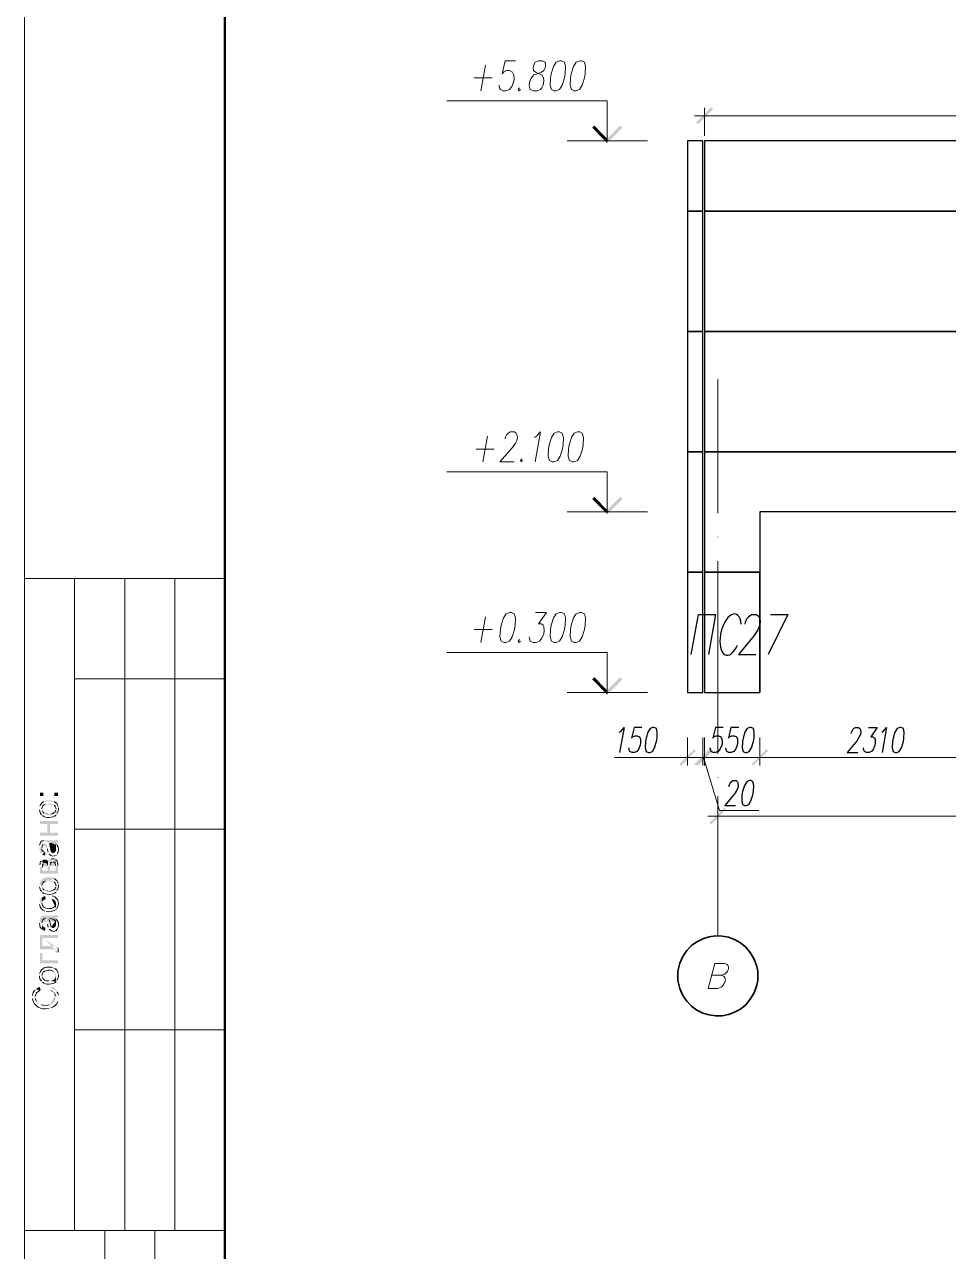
# Model space of a CAD drawing. Header units: millimetres. Extents: x 148937 to 2048786, y 870 to 351006.
# Drawn here: x 572614 to 581826, y 281248 to 293482 of the extents above; entities that cross this region are included whole.
import ezdxf

# ---------------------------------------------------------------- set-up
doc = ezdxf.new("R2010")
doc.units = ezdxf.units.MM
doc.layers.add('PDF _Геометрия', color=7, linetype='Continuous')
doc.layers.add('PDF _Сплошная заливка', color=7, linetype='Continuous', true_color=0x007eff)

msp = doc.modelspace()

# ---------------------------------------------------------------- hatches: boundary and pattern name
at = {"layer": 'PDF _Сплошная заливка', "transparency": 33554559}
h = msp.add_hatch(color=7, dxfattribs=at)
h.paths.add_polyline_path([(572762.45029, 285661.16833), (572762.45029, 285652.57394)], flags=0)
h.paths.add_polyline_path([(572783.93626, 285603.15621), (572788.23345, 285598.85902), (572788.23345, 285663.31693)], flags=0)
h.paths.add_polyline_path([(572820.46241, 285708.43746), (572826.9082, 285710.58606), (572833.35399, 285712.73466), (572848.39417, 285712.73466), (572856.98856, 285714.88326), (572859.13715, 285714.88326), (572867.73154, 285712.73466), (572874.17733, 285712.73466), (572882.77172, 285710.58606), (572889.21751, 285710.58606), (572893.51471, 285708.43746), (572899.9605, 285706.28887), (572904.25769, 285701.99167), (572910.70348, 285699.84308), (572910.70348, 285697.69448)], flags=0)
h.paths.add_polyline_path([(572927.89226, 285661.16833), (572927.89226, 285598.85902), (572932.18945, 285603.15621), (572936.48665, 285609.602), (572940.78384, 285613.8992)], flags=0)
h.paths.add_polyline_path([(572951.52682, 285671.91132), (572951.52682, 285678.35711), (572949.37823, 285684.8029)], flags=0)
h.paths.add_polyline_path([(572910.70348, 285734.22063), (572908.55488, 285736.36922), (572904.25769, 285738.51782), (572897.8119, 285740.66642), (572891.36611, 285740.66642), (572884.92032, 285742.81502), (572878.47453, 285744.96361), (572833.35399, 285744.96361), (572826.9082, 285742.81502), (572820.46241, 285740.66642), (572814.01662, 285738.51782), (572807.57083, 285736.36922)], flags=0)
h.paths.add_polyline_path([(572766.74748, 285689.10009), (572764.59889, 285682.6543), (572764.59889, 285676.20851), (572762.45029, 285667.61412)], flags=0)
h = msp.add_hatch(color=7, dxfattribs=at)
h.paths.add_polyline_path([(572788.23241, 285598.85937), (572792.5296, 285594.56217)], flags=0)
h.paths.add_polyline_path([(572927.89121, 285598.85937), (572927.89121, 285661.16868), (572927.89121, 285656.87149), (572925.74261, 285650.4257)], flags=0)
h.paths.add_polyline_path([(572874.17628, 285607.45376), (572839.79873, 285607.45376), (572826.90715, 285611.75095), (572820.46136, 285613.89955), (572816.16417, 285616.04814), (572809.71837, 285618.19674)], flags=0)
h.paths.add_polyline_path([(572792.5296, 285641.83131), (572790.381, 285646.1285), (572788.23241, 285654.72289), (572788.23241, 285661.16868)], flags=0)
for points in [[(572766.74731, 285540.84633), (572766.74731, 285510.76598), (572841.9482, 285510.76598), (572841.9482, 285424.8221), (572867.73137, 285510.76598), (572947.22946, 285510.76598), (572947.22946, 285540.84633)], [(572766.74731, 285424.82245), (572766.74731, 285394.74209), (572947.22946, 285394.74209), (572947.22946, 285424.82245), (572867.73137, 285424.82245), (572867.73137, 285510.76632), (572841.9482, 285424.82245)], [(572925.74139, 285278.71833), (572927.88998, 285272.27254), (572927.88998, 285259.38096), (572930.03858, 285313.09588), (572925.74139, 285317.39308)], [(572786.08608, 284775.94524), (572788.23468, 284720.08172), (572788.23468, 284728.67611), (572792.53187, 284741.56769), (572796.82907, 284745.86489), (572801.12626, 284748.01348), (572805.42345, 284752.31068), (572811.86924, 284756.60787), (572818.31504, 284758.75647), (572824.76083, 284760.90507), (572820.46363, 284790.98542), (572818.31504, 284790.98542), (572811.86924, 284788.83683), (572803.27486, 284786.68823), (572798.97766, 284784.53963), (572792.53187, 284780.24244)], [(572925.74139, 284531.00641), (572927.88998, 284524.56062), (572927.88998, 284509.52044), (572930.03858, 284563.23537), (572925.74139, 284569.68116)], [(572788.23241, 284460.10232), (572792.5296, 284455.80513), (572798.97539, 284453.65653), (572805.42118, 284449.35934), (572811.86697, 284447.21074), (572818.31276, 284447.21074), (572822.60996, 284477.2911), (572818.31276, 284477.2911), (572809.71837, 284479.43969), (572805.42118, 284483.73689), (572798.97539, 284488.03408), (572796.82679, 284492.33128), (572792.5296, 284494.47987), (572790.381, 284500.92566), (572790.381, 284507.37145), (572788.23241, 284515.96584), (572788.23241, 284524.56023)], [(572766.74731, 284223.75644), (572766.74731, 284120.62378), (572947.22946, 284120.62378), (572947.22946, 284150.70414), (572792.53047, 284150.70414), (572792.53047, 284223.75644)]]:
    msp.add_hatch(color=7, dxfattribs=at).paths.add_polyline_path(points)
h = msp.add_hatch(color=7, dxfattribs=at)
h.paths.add_polyline_path([(572762.45029, 285276.56982), (572762.45029, 285267.97544), (572764.59889, 285261.52964), (572764.59889, 285255.08385), (572766.74748, 285248.63806), (572766.74748, 285242.19227), (572768.89608, 285235.74648), (572771.04468, 285229.30069), (572775.34187, 285222.8549), (572779.63907, 285218.55771), (572781.78766, 285212.11191), (572788.23345, 285207.81472), (572788.23345, 285272.27263)], flags=0)
h.paths.add_polyline_path([(572798.97644, 285306.65018), (572798.97644, 285308.79878), (572803.27363, 285310.94738), (572809.71942, 285313.09597), (572816.16522, 285315.24457), (572833.35399, 285315.24457), (572835.50259, 285310.94738), (572835.50259, 285306.65018), (572839.79978, 285293.7586), (572839.79978, 285285.16421), (572841.94838, 285278.71842), (572841.94838, 285270.12403), (572844.09698, 285261.52964)], flags=0)
h.paths.add_polyline_path([(572848.39417, 285229.30069), (572852.69136, 285222.8549), (572854.83996, 285216.40911), (572856.98856, 285315.24457), (572867.73154, 285315.24457)], flags=0)
h.paths.add_polyline_path([(572923.59506, 285285.16421), (572925.74366, 285278.71842), (572925.74366, 285317.39317), (572927.89226, 285319.54176), (572936.48665, 285319.54176), (572942.93244, 285321.69036), (572947.22963, 285323.83896), (572947.22963, 285356.06791), (572945.08103, 285356.06791), (572938.63524, 285351.77072), (572932.18945, 285349.62212), (572925.74366, 285349.62212), (572923.59506, 285347.47352), (572820.46241, 285347.47352), (572814.01662, 285345.32493), (572807.57083, 285345.32493)], flags=0)
h.paths.add_polyline_path([(572764.59889, 285300.20439), (572764.59889, 285291.61), (572762.45029, 285285.16421)], flags=0)
h = msp.add_hatch(color=7, dxfattribs=at)
h.paths.add_polyline_path([(572854.83839, 285216.40828), (572859.13558, 285212.11108), (572861.28418, 285209.96249)], flags=0)
h.paths.add_polyline_path([(572932.18788, 285201.3681), (572938.63367, 285205.66529), (572942.93086, 285212.11108)], flags=0)
h.paths.add_polyline_path([(572938.63367, 285300.20356), (572934.33647, 285306.64935), (572930.03928, 285313.09514), (572927.89068, 285259.38022), (572927.89068, 285248.63723), (572925.74209, 285242.19144), (572923.59349, 285235.74565), (572919.2963, 285231.44846), (572917.1477, 285229.29986), (572912.8505, 285225.00267), (572906.40471, 285222.85407), (572891.36454, 285222.85407), (572884.91874, 285227.15126), (572882.77015, 285227.15126), (572878.47295, 285233.59705), (572874.17576, 285237.89425), (572874.17576, 285242.19144), (572872.02716, 285248.63723), (572869.87857, 285257.23162), (572869.87857, 285265.82601), (572867.72997, 285270.1232), (572867.72997, 285276.56899), (572863.43277, 285293.75777), (572863.43277, 285300.20356), (572861.28418, 285304.50075), (572859.13558, 285310.94654), (572856.98698, 285315.24374)], flags=0)
h = msp.add_hatch(color=7, dxfattribs=at)
h.paths.add_polyline_path([(572788.23241, 285207.81315), (572792.5296, 285205.66455), (572798.97539, 285201.36736), (572805.42118, 285199.21876), (572818.31276, 285194.92157), (572822.60996, 285225.00192), (572818.31276, 285227.15052)], flags=0)
h.paths.add_polyline_path([(572788.23241, 285263.67667), (572788.23241, 285272.27106)], flags=0)
h = msp.add_hatch(color=7, dxfattribs=at)
h.paths.add_polyline_path([(572766.74731, 285085.34373), (572766.74731, 285014.44003), (572947.22946, 285014.44003), (572947.22946, 285096.08672)], flags=0)
h.paths.add_polyline_path([(572930.04068, 285151.95024), (572923.59489, 285156.24743), (572923.59489, 285044.52039), (572867.73137, 285044.52039), (572867.73137, 285083.19514), (572865.58277, 285149.80164), (572859.13698, 285145.50445), (572856.98838, 285139.05866), (572854.83979, 285134.76146), (572852.69119, 285136.91006), (572848.39399, 285141.20725), (572844.0968, 285044.52039), (572792.53047, 285044.52039), (572792.53047, 285078.89794), (572788.23328, 285145.50445), (572781.78749, 285141.20725)], flags=0)
h.paths.add_polyline_path([(572766.74731, 285102.53251), (572766.74731, 285093.93812)], flags=0)
h = msp.add_hatch(color=7, dxfattribs=at)
h.paths.add_polyline_path([(572788.23241, 285145.50418), (572792.5296, 285078.89768), (572792.5296, 285081.04628)], flags=0)
h.paths.add_polyline_path([(572798.97539, 285113.27523), (572798.97539, 285117.57242), (572805.42118, 285121.86962), (572809.71837, 285124.01822), (572820.46136, 285124.01822), (572826.90715, 285121.86962), (572833.35294, 285117.57242), (572841.94733, 285104.68084), (572841.94733, 285096.08645), (572844.09593, 285087.49207), (572844.09593, 285044.52013), (572848.39312, 285141.20699), (572844.09593, 285145.50418), (572837.65014, 285149.80138), (572835.50154, 285151.94998), (572829.05575, 285154.09857), (572822.60996, 285154.09857), (572816.16417, 285156.24717), (572811.86697, 285156.24717), (572805.42118, 285154.09857), (572792.5296, 285149.80138)], flags=0)
h = msp.add_hatch(color=7, dxfattribs=at)
h.paths.add_polyline_path([(572865.58312, 285149.8012), (572867.73172, 285083.1947), (572867.73172, 285093.93768), (572869.88031, 285100.38347)], flags=0)
h.paths.add_polyline_path([(572889.21769, 285130.46383), (572895.66348, 285132.61243), (572899.96067, 285130.46383)], flags=0)
h.paths.add_polyline_path([(572923.59524, 285096.08628), (572923.59524, 285044.51995), (572923.59524, 285156.24699), (572919.29804, 285158.39559)], flags=0)
h.paths.add_polyline_path([(572876.32611, 285158.39559), (572869.88031, 285154.0984)], flags=0)
h = msp.add_hatch(color=7, dxfattribs=at)
h.paths.add_polyline_path([(572762.45029, 284894.11873), (572762.45029, 284885.52435)], flags=0)
h.paths.add_polyline_path([(572783.93626, 284836.10662), (572788.23345, 284831.80942), (572788.23345, 284896.26733)], flags=0)
h.paths.add_polyline_path([(572820.46241, 284941.38787), (572826.9082, 284943.53646), (572833.35399, 284945.68506), (572848.39417, 284945.68506), (572856.98856, 284947.83366), (572859.13715, 284947.83366), (572867.73154, 284945.68506), (572882.77172, 284945.68506), (572889.21751, 284943.53646), (572893.51471, 284941.38787), (572899.9605, 284939.23927), (572904.25769, 284934.94208), (572910.70348, 284932.79348), (572910.70348, 284930.64488)], flags=0)
h.paths.add_polyline_path([(572927.89226, 284894.11873), (572927.89226, 284831.80942), (572932.18945, 284838.25521), (572940.78384, 284846.8496)], flags=0)
h.paths.add_polyline_path([(572951.52682, 284904.86172), (572951.52682, 284911.30751), (572949.37823, 284917.7533)], flags=0)
h.paths.add_polyline_path([(572910.70348, 284967.17103), (572908.55488, 284969.31963), (572904.25769, 284971.46822), (572897.8119, 284973.61682), (572891.36611, 284973.61682), (572884.92032, 284975.76542), (572878.47453, 284977.91401), (572833.35399, 284977.91401), (572826.9082, 284975.76542), (572820.46241, 284973.61682), (572814.01662, 284971.46822), (572807.57083, 284969.31963), (572803.27363, 284967.17103), (572796.82784, 284962.87384), (572792.53065, 284958.57664), (572788.23345, 284954.27945), (572779.63907, 284945.68506), (572775.34187, 284939.23927), (572771.04468, 284934.94208), (572768.89608, 284928.49628), (572764.59889, 284915.6047), (572764.59889, 284909.15891), (572762.45029, 284900.56452)], flags=0)
h = msp.add_hatch(color=7, dxfattribs=at)
h.paths.add_polyline_path([(572788.23241, 284831.80868), (572792.5296, 284827.51148)], flags=0)
h.paths.add_polyline_path([(572927.89121, 284831.80868), (572927.89121, 284894.11799), (572927.89121, 284891.96939), (572925.74261, 284883.37501)], flags=0)
h.paths.add_polyline_path([(572874.17628, 284840.40307), (572839.79873, 284840.40307), (572826.90715, 284844.70026), (572820.46136, 284846.84886), (572816.16417, 284848.99745), (572809.71837, 284851.14605)], flags=0)
h.paths.add_polyline_path([(572792.5296, 284874.78062), (572790.381, 284879.07781), (572788.23241, 284887.6722), (572788.23241, 284894.11799)], flags=0)
h = msp.add_hatch(color=7, dxfattribs=at)
h.paths.add_polyline_path([(572762.45029, 284717.9333), (572762.45029, 284715.7847), (572764.59889, 284707.19032)], flags=0)
h.paths.add_polyline_path([(572816.16522, 284642.73241), (572822.61101, 284640.58381), (572829.0568, 284638.43521)], flags=0)
h.paths.add_polyline_path([(572923.59506, 284655.62399), (572927.89226, 284659.92118), (572927.89226, 284717.9333), (572925.74366, 284709.33891)], flags=0)
h.paths.add_polyline_path([(572788.23345, 284720.0819), (572786.08486, 284775.94542), (572781.78766, 284771.64823), (572777.49047, 284767.35103), (572775.34187, 284765.20243), (572773.19328, 284758.75664), (572768.89608, 284752.31085), (572766.74748, 284748.01366), (572764.59889, 284741.56787), (572764.59889, 284732.97348), (572762.45029, 284726.52769)], flags=0)
h = msp.add_hatch(color=7, dxfattribs=at)
h.paths.add_polyline_path([(572882.7712, 284763.05419), (572887.06839, 284763.05419), (572893.51418, 284760.90559), (572899.95997, 284758.75699), (572906.40576, 284756.6084), (572923.59454, 284739.41962), (572925.74314, 284732.97383), (572925.74314, 284726.52804), (572927.89173, 284717.93365), (572927.89173, 284659.92153), (572932.18893, 284662.07013)], flags=0)
h.paths.add_polyline_path([(572893.51418, 284793.13454), (572884.91979, 284793.13454)], flags=0)
h = msp.add_hatch(color=7, dxfattribs=at)
h.paths.add_polyline_path([(572762.45029, 284528.8579), (572762.45029, 284520.26352)], flags=0)
h.paths.add_polyline_path([(572781.78766, 284464.4), (572788.23345, 284460.1028), (572788.23345, 284524.56071)], flags=0)
h.paths.add_polyline_path([(572824.7596, 284567.53265), (572833.35399, 284567.53265), (572835.50259, 284563.23546), (572835.50259, 284556.78967), (572839.79978, 284543.89808), (572839.79978, 284537.45229), (572841.94838, 284528.8579), (572841.94838, 284520.26352), (572844.09698, 284511.66913)], flags=0)
h.paths.add_polyline_path([(572848.39417, 284481.58877), (572852.69136, 284475.14298), (572854.83996, 284468.69719), (572856.98856, 284567.53265), (572867.73154, 284567.53265)], flags=0)
h.paths.add_polyline_path([(572923.59506, 284537.45229), (572925.74366, 284531.0065), (572925.74366, 284569.68125), (572927.89226, 284569.68125), (572936.48665, 284571.82984), (572942.93244, 284573.97844), (572947.22963, 284576.12704), (572947.22963, 284608.35599), (572945.08103, 284606.2074), (572938.63524, 284604.0588), (572925.74366, 284599.7616), (572915.00068, 284599.7616), (572908.55488, 284597.61301), (572807.57083, 284597.61301), (572803.27363, 284595.46441), (572801.12504, 284595.46441), (572792.53065, 284593.31581), (572788.23345, 284591.16722), (572781.78766, 284586.87002), (572779.63907, 284584.72143), (572775.34187, 284578.27563), (572771.04468, 284573.97844), (572768.89608, 284565.38405), (572766.74748, 284563.23546), (572766.74748, 284556.78967), (572764.59889, 284550.34387), (572764.59889, 284543.89808), (572762.45029, 284535.3037)], flags=0)
h = msp.add_hatch(color=7, dxfattribs=at)
h.paths.add_polyline_path([(572854.83839, 284468.69636), (572859.13558, 284462.25057)], flags=0)
h.paths.add_polyline_path([(572934.33647, 284556.78883), (572930.03928, 284563.23463), (572927.89068, 284509.5197), (572927.89068, 284500.92531), (572925.74209, 284494.47952), (572923.59349, 284488.03373), (572919.2963, 284483.73654), (572917.1477, 284481.58794), (572912.8505, 284477.29075), (572899.95892, 284472.99355), (572897.81033, 284472.99355), (572884.91874, 284477.29075), (572882.77015, 284479.43934), (572878.47295, 284483.73654)], flags=0)
h.paths.add_polyline_path([(572861.28418, 284556.78883), (572859.13558, 284563.23463), (572856.98698, 284567.53182)], flags=0)
h = msp.add_hatch(color=7, dxfattribs=at)
h.paths.add_polyline_path([(572766.74731, 284404.23889), (572766.74731, 284262.43149), (572910.70331, 284262.43149), (572915.0005, 284260.28289), (572921.44629, 284255.9857), (572921.44629, 284228.05394), (572947.22946, 284228.05394), (572949.37805, 284232.35113)], flags=0)
h.paths.add_polyline_path([(572945.08086, 284275.32307), (572942.93226, 284279.62026), (572940.78366, 284279.62026), (572936.48647, 284286.06605), (572930.04068, 284288.21465), (572923.59489, 284290.36325), (572921.44629, 284292.51184), (572792.53047, 284292.51184), (572792.53047, 284374.15853)], flags=0)
h = msp.add_hatch(color=7, dxfattribs=at)
h.paths.add_polyline_path([(572762.45029, 284000.3027), (572762.45029, 283998.1541)], flags=0)
h.paths.add_polyline_path([(572783.93626, 283942.29058), (572788.23345, 283937.99339), (572788.23345, 284000.3027)], flags=0)
h.paths.add_polyline_path([(572904.25769, 284041.12604), (572910.70348, 284036.82885), (572910.70348, 284034.68025), (572917.14927, 284030.38306), (572919.29787, 284026.08586), (572923.59506, 284019.64007), (572925.74366, 284013.19428), (572925.74366, 284006.74849), (572927.89226, 284000.3027), (572927.89226, 283937.99339), (572932.18945, 283942.29058), (572936.48665, 283948.73637), (572940.78384, 283953.03357)], flags=0)
h.paths.add_polyline_path([(572951.52682, 284011.04569), (572951.52682, 284017.49148), (572949.37823, 284023.93727)], flags=0)
h.paths.add_polyline_path([(572910.70348, 284073.355), (572908.55488, 284073.355), (572904.25769, 284075.5036), (572897.8119, 284077.65219)], flags=0)
h.paths.add_polyline_path([(572764.59889, 284019.64007), (572764.59889, 284013.19428), (572762.45029, 284006.74849)], flags=0)
h = msp.add_hatch(color=7, dxfattribs=at)
h.paths.add_polyline_path([(572788.23241, 283937.99374), (572792.5296, 283933.69655)], flags=0)
h.paths.add_polyline_path([(572927.89121, 283937.99374), (572927.89121, 284000.30305), (572927.89121, 283996.00586), (572925.74261, 283989.56007), (572921.44542, 283976.66848), (572919.29682, 283972.37129), (572914.99963, 283965.9255), (572910.70243, 283961.62831), (572908.55384, 283961.62831), (572904.25664, 283957.33111), (572899.95945, 283955.18251), (572893.51366, 283950.88532), (572887.06787, 283948.73672), (572880.62207, 283948.73672), (572874.17628, 283946.58813), (572856.98751, 283946.58813)], flags=0)
h.paths.add_polyline_path([(572790.381, 283985.26287), (572788.23241, 283991.70866), (572788.23241, 284000.30305)], flags=0)
h = msp.add_hatch(color=7, dxfattribs=at)
h.paths.add_polyline_path([(572693.69361, 283785.443), (572693.69361, 283770.40283)], flags=0)
h.paths.add_polyline_path([(572854.83839, 283671.56737), (572863.43277, 283673.71596), (572869.87857, 283673.71596), (572876.32436, 283675.86456)], flags=0)
h.paths.add_polyline_path([(572945.07946, 283736.02527), (572947.22806, 283742.47107), (572947.22806, 283748.91686), (572951.52525, 283761.80844), (572951.52525, 283802.63178)], flags=0)
h.paths.add_polyline_path([(572940.78227, 283834.86073), (572938.63367, 283841.30653), (572934.33647, 283845.60372), (572930.03928, 283852.04951), (572927.89068, 283856.3467), (572923.59349, 283783.29441), (572923.59349, 283772.55142), (572921.44489, 283766.10563), (572921.44489, 283759.65984), (572919.2963, 283753.21405), (572914.9991, 283746.76826), (572912.8505, 283740.32247), (572908.55331, 283736.02527), (572904.25612, 283729.57948), (572899.95892, 283725.28229), (572895.66173, 283720.9851), (572889.21594, 283718.8365), (572882.77015, 283714.5393), (572876.32436, 283712.39071), (572876.32436, 283710.24211), (572869.87857, 283708.09351), (572863.43277, 283708.09351)], flags=0)
h.paths.add_polyline_path([(572779.63749, 283708.09351), (572773.1917, 283710.24211), (572766.74591, 283712.39071), (572762.44872, 283714.5393), (572756.00293, 283718.8365), (572749.55714, 283723.13369), (572740.96275, 283731.72808), (572736.66555, 283738.17387), (572734.51696, 283740.32247)], flags=0)
h.paths.add_polyline_path([(572723.77397, 283770.40283), (572721.62537, 283776.84862), (572721.62537, 283858.4953), (572717.32818, 283854.19811)], flags=0)
h.paths.add_polyline_path([(572693.69361, 283800.48318), (572693.69361, 283794.03739)], flags=0)
h = msp.add_hatch(color=7, dxfattribs=at)
h.paths.add_polyline_path([(572721.62642, 283858.49451), (572721.62642, 283785.44222), (572721.62642, 283789.73941)], flags=0)
h.paths.add_polyline_path([(572766.74696, 283849.90013), (572775.34135, 283852.04872), (572766.74696, 283884.27768), (572762.44977, 283884.27768), (572756.00398, 283882.12908), (572749.55818, 283877.83189), (572743.11239, 283875.68329), (572736.6666, 283871.3861), (572732.36941, 283867.0889), (572725.92362, 283862.79171)], flags=0)
h = msp.add_hatch(color=7, dxfattribs=at)
h.paths.add_polyline_path([(572861.2861, 283856.34601), (572867.73189, 283854.19741), (572876.32628, 283852.04881), (572882.77207, 283849.90021), (572889.21786, 283845.60302), (572893.51506, 283843.45442), (572899.96085, 283839.15723), (572904.25804, 283834.86004), (572908.55523, 283830.56284), (572910.70383, 283828.41424)], flags=0)
h.paths.add_polyline_path([(572923.59541, 283796.18529), (572923.59541, 283783.29371), (572927.89261, 283856.34601)], flags=0)
h.paths.add_polyline_path([(572927.89261, 283856.34601, 0.133711195), (572876.32628, 283886.42636)], flags=0)
h.paths.add_polyline_path([(572876.32628, 283886.42636), (572869.88049, 283888.57496)], flags=0)

# ---------------------------------------------------------------- linework, layer by layer
at = {"layer": 'PDF _Геометрия', "lineweight": 15}
msp.add_lwpolyline([(572614.19658, 272458.03955), (572614.19658, 314460.95953), (632018.60568, 314460.95953), (632018.60568, 272458.03955)], close=True, dxfattribs=at)
at = {"layer": 'PDF _Геометрия', "lineweight": 50}
msp.add_lwpolyline([(574612.3935, 272956.51559), (574612.3935, 313962.48783), (631520.13397, 313962.48783), (631520.13397, 272956.51559)], close=True, dxfattribs=at)
at = {"layer": 'PDF _Геометрия', "color": 30, "lineweight": 15, "true_color": 0xff7e00}
for points in [[(577210.04426, 293078.12488), (577164.92373, 292822.44184)], [(577508.69802, 293121.09726), (577407.71396, 293121.09726), (577375.485, 292992.18144), (577388.37659, 293007.22162), (577420.60554, 293022.2618), (577450.6859, 293022.2618), (577478.61766, 293007.22162), (577493.65784, 292979.28986), (577495.80643, 292936.31792), (577489.36064, 292908.38616), (577472.17187, 292865.41422), (577448.5373, 292835.33386), (577414.15975, 292822.44228), (577384.07939, 292822.44228), (577358.29623, 292835.33386), (577349.70184, 292850.37404), (577345.40465, 292878.3058)], [(577098.31739, 292949.20775), (577276.65094, 292949.20775)], [(577549.52188, 292850.37413), (577536.6303, 292835.33395), (577545.22469, 292822.44237), (577558.11627, 292835.33395)], [(578424.00242, 292321.81893), (578424.00242, 292721.45796), (576825.44632, 292721.45796)], [(578825.78901, 292321.81893), (578024.36237, 292321.81893)], [(577229.38303, 289378.24065), (577184.2625, 289120.40901)], [(577405.56956, 289350.30893), (577407.71816, 289363.20051), (577422.75833, 289393.28087), (577435.64992, 289406.17245), (577457.13589, 289421.21263), (577497.95923, 289421.21263), (577515.148, 289406.17245), (577523.74239, 289393.28087), (577528.03959, 289363.20051), (577523.74239, 289335.26875), (577508.70221, 289307.33699), (577480.77045, 289264.36505), (577354.00323, 289120.40905), (577495.81063, 289120.40905)], [(577697.7756, 289363.20108), (577719.26157, 289378.24126), (577757.93631, 289421.2132), (577704.22139, 289120.40962)], [(577117.65617, 289249.32461), (577298.13831, 289249.32461)], [(577571.01135, 289150.48989), (577558.11977, 289135.44971), (577564.56556, 289120.40953), (577577.45714, 289135.44971)], [(578424.00242, 288621.93469), (578424.00242, 289021.57372), (576825.44632, 289021.57372)], [(578825.78901, 288621.93469), (578024.36237, 288621.93469)], [(577708.52033, 287620.68772), (577818.09878, 287620.68772), (577738.60069, 287506.81208), (577768.68105, 287506.81208), (577785.86982, 287491.7719), (577792.31561, 287478.88032), (577794.46421, 287435.90838), (577790.16702, 287405.82802), (577772.97824, 287362.85608), (577747.19508, 287334.92432), (577714.96612, 287319.88414), (577684.88577, 287319.88414), (577656.95401, 287334.92432), (577650.50821, 287349.9645), (577644.06242, 287377.89626)], [(577210.04426, 287577.71643), (577164.92373, 287319.8848)], [(577098.31739, 287448.80039), (577276.65094, 287448.80039)], [(577549.52188, 287349.96458), (577536.6303, 287334.92441), (577545.22469, 287319.88423), (577558.11627, 287334.92441)], [(578424.00242, 286821.41047), (578424.00242, 287221.04951), (576825.44632, 287221.04951)], [(578825.78901, 286821.41047), (578024.36237, 286821.41047)]]:
    msp.add_lwpolyline(points, dxfattribs=at)
for points in [[(577738.59947, 293121.09726), (577706.37051, 293108.20568), (577691.33033, 293078.12532), (577684.88454, 293050.19356), (577689.18174, 293022.2618), (577708.51911, 293007.22162), (577745.04526, 292992.18144), (577772.97702, 292979.28986), (577788.0172, 292949.2095), (577792.31439, 292921.27774), (577785.8686, 292878.3058), (577770.82842, 292850.37404), (577757.93684, 292835.33386), (577725.70788, 292822.44228), (577684.88454, 292822.44228), (577656.95278, 292835.33386), (577650.50699, 292850.37404), (577644.0612, 292878.3058), (577652.65559, 292921.27774), (577667.69577, 292949.2095), (577693.47893, 292979.28986), (577725.70788, 292992.18144), (577768.67982, 293007.22162), (577790.16579, 293022.2618), (577805.20597, 293050.19356), (577809.50317, 293078.12532), (577805.20597, 293108.20568), (577777.27421, 293121.09726)], [(577947.01582, 293121.09726), (577914.78686, 293108.20568), (577886.8551, 293065.23374), (577865.36913, 292992.18144), (577856.77475, 292949.2095), (577854.62615, 292878.3058), (577867.51773, 292835.33386), (577895.44949, 292822.44228), (577914.78686, 292822.44228), (577947.01582, 292835.33386), (577974.94758, 292878.3058), (577998.58215, 292949.2095), (578005.02794, 292992.18144), (578007.17653, 293065.23374), (577996.43355, 293108.20568), (577968.50179, 293121.09726)], [(578148.98446, 293121.09726), (578114.60691, 293108.20568), (578088.82374, 293065.23374), (578065.18918, 292992.18144), (578058.74339, 292949.2095), (578054.44619, 292878.3058), (578067.33777, 292835.33386), (578095.26953, 292822.44228), (578114.60691, 292822.44228), (578146.83586, 292835.33386), (578174.76762, 292878.3058), (578198.40219, 292949.2095), (578204.84798, 292992.18144), (578206.99658, 293065.23374), (578196.25359, 293108.20568), (578168.32183, 293121.09726)], [(577927.67705, 289421.21302), (577895.44809, 289406.17284), (577867.51633, 289363.2009), (577846.03036, 289292.2972), (577837.43598, 289249.32526), (577835.28738, 289178.42156), (577848.17896, 289135.44963), (577873.96212, 289120.40945), (577895.44809, 289120.40945), (577927.67705, 289135.44963), (577955.60881, 289178.42156), (577977.09478, 289249.32526), (577985.68917, 289292.2972), (577987.83776, 289363.2009), (577974.94618, 289406.17284), (577947.01442, 289421.21302)], [(578127.49499, 289421.21302), (578095.26604, 289406.17284), (578067.33428, 289363.2009), (578045.84831, 289292.2972), (578037.25392, 289249.32526), (578035.10532, 289178.42156), (578047.9969, 289135.44963), (578075.92866, 289120.40945), (578095.26604, 289120.40945), (578127.49499, 289135.44963), (578155.42675, 289178.42156), (578176.91272, 289249.32526), (578185.50711, 289292.2972), (578187.65571, 289363.2009), (578174.76413, 289406.17284), (578148.98096, 289421.21302)], [(577448.53975, 287620.68772), (577416.31079, 287605.64754), (577388.37903, 287564.82419), (577364.74447, 287491.7719), (577358.29868, 287448.79996), (577354.00148, 287377.89626), (577366.89306, 287334.92432), (577394.82483, 287319.88414), (577414.1622, 287319.88414), (577448.53975, 287334.92432), (577474.32291, 287377.89626), (577497.95748, 287448.79996), (577504.40327, 287491.7719), (577508.70046, 287564.82419), (577495.80888, 287605.64754), (577467.87712, 287620.68772)], [(577947.01582, 287620.68772), (577914.78686, 287605.64754), (577886.8551, 287564.82419), (577865.36913, 287491.7719), (577856.77475, 287448.79996), (577854.62615, 287377.89626), (577867.51773, 287334.92432), (577895.44949, 287319.88414), (577914.78686, 287319.88414), (577947.01582, 287334.92432), (577974.94758, 287377.89626), (577998.58215, 287448.79996), (578005.02794, 287491.7719), (578007.17653, 287564.82419), (577996.43355, 287605.64754), (577968.50179, 287620.68772)], [(578148.98446, 287620.68772), (578114.60691, 287605.64754), (578088.82374, 287564.82419), (578065.18918, 287491.7719), (578058.74339, 287448.79996), (578054.44619, 287377.89626), (578067.33777, 287334.92432), (578095.26953, 287319.88414), (578114.60691, 287319.88414), (578146.83586, 287334.92432), (578174.76762, 287377.89626), (578198.40219, 287448.79996), (578204.84798, 287491.7719), (578206.99658, 287564.82419), (578196.25359, 287605.64754), (578168.32183, 287620.68772)]]:
    msp.add_lwpolyline(points, close=True, dxfattribs=at)
at = {"layer": 'PDF _Геометрия', "color": 150, "lineweight": 9, "true_color": 0x007eff}
for points in [[(579395.16808, 292373.38534), (579395.16808, 292652.70295)], [(579294.18594, 292573.20328), (585615.35836, 292573.20328)], [(579225.42927, 286372.3534), (579225.42927, 286093.0358)], [(578494.90542, 286172.53327), (579225.42839, 286172.53327)], [(579124.44713, 286172.53327), (579474.66844, 286172.53327)], [(579375.8293, 286172.53327), (579225.42752, 286172.53327)], [(579294.18594, 286172.53327), (580046.19488, 286172.53327)], [(579375.8293, 286172.53327), (579395.16668, 286172.53327), (579375.8293, 286172.53327)], [(579384.42771, 286172.53327), (579543.42389, 285643.97842), (579934.46854, 285643.97842)], [(579395.16808, 286172.53327), (579545.56986, 286172.53327)], [(579844.22624, 286172.53327), (582355.93606, 286172.53327)]]:
    msp.add_lwpolyline(points, dxfattribs=at)
at = {"layer": 'PDF _Геометрия', "color": 152, "lineweight": 30, "true_color": 0x2776bb}
for points in [[(579225.42927, 292321.81898), (579225.42927, 291621.3764), (579375.83105, 291621.3764), (579375.83105, 292321.81898)], [(579395.16808, 292321.81898), (579395.16808, 291621.3764), (585516.5209, 291621.3764), (585516.5209, 292321.81898)], [(579225.42927, 291621.37613), (579225.42927, 290420.31039), (579375.83105, 290420.31039), (579375.83105, 291621.37613)], [(579395.16808, 291621.37613), (579395.16808, 290420.31039), (585516.5209, 290420.31039), (585516.5209, 291621.37613)], [(579225.42927, 290420.31), (579225.42927, 289221.39289), (579375.83105, 289221.39289), (579375.83105, 290420.31)], [(579395.16808, 290420.31), (579395.16808, 289221.39289), (585516.5209, 289221.39289), (585516.5209, 290420.31)], [(579225.42927, 289221.39371), (579225.42927, 288020.32797), (579375.83105, 288020.32797), (579375.83105, 289221.39371)], [(579225.42927, 288020.32758), (579225.42927, 286821.41047), (579375.83105, 286821.41047), (579375.83105, 288020.32758)], [(579395.16808, 288020.32758), (579395.16808, 286821.41047), (579945.2089, 286821.41047), (579945.2089, 288020.32758)]]:
    msp.add_lwpolyline(points, close=True, dxfattribs=at)
at = {"layer": 'PDF _Геометрия', "color": 252, "lineweight": 5, "true_color": 0x989898}
for points in [[(579526.23372, 289945.47011), (579526.23372, 288611.19147)], [(579526.23372, 288370.54814), (579526.23372, 288372.69674)], [(579526.23372, 288129.90633), (579526.23372, 286209.06068)], [(579526.23372, 285970.56573), (579526.23372, 285972.71432)], [(579526.23372, 285729.92282), (579526.23372, 284395.64418)]]:
    msp.add_lwpolyline(points, dxfattribs=at)
at = {"layer": 'PDF _Геометрия', "color": 152, "lineweight": 30, "true_color": 0x2776bb}
for points in [[(584835.41717, 288020.32797), (585516.52241, 288020.32797), (585516.52241, 289221.39371), (579395.16972, 289221.39371), (579395.16972, 288020.32797), (579945.21054, 288020.32797)], [(582254.95011, 286821.41047), (582254.95011, 288621.9347), (579945.20838, 288621.9347), (579945.20838, 286821.41047)]]:
    msp.add_lwpolyline(points, dxfattribs=at)
at = {"layer": 'PDF _Геометрия', "lineweight": 15}
for points in [[(572614.19658, 287958.01792), (574612.39172, 287958.01792)], [(573112.67265, 287958.01792), (573112.67265, 281458.5121)], [(573613.29504, 287958.01792), (573613.29504, 281458.5121)], [(574113.91743, 287958.01792), (574113.91743, 281458.5121)], [(573112.67265, 286958.92055), (574612.39336, 286958.92055)], [(573112.67265, 285459.19969), (574612.39336, 285459.19969)], [(573112.67265, 283458.85644), (574612.39336, 283458.85644)], [(572614.19658, 281458.5121), (574612.39172, 281458.5121)], [(573413.47272, 281458.5121), (573413.47272, 272956.51397), (574612.38983, 272956.51397)], [(573914.09949, 281458.5121), (573914.09949, 272956.51397)]]:
    msp.add_lwpolyline(points, dxfattribs=at)
at = {"layer": 'PDF _Геометрия', "lineweight": 25}
for points in [[(579261.95611, 287199.56345), (579332.85981, 287599.20249), (579504.74757, 287599.20249), (579433.84387, 287199.56345)], [(579799.10536, 287504.66383), (579801.25395, 287524.0012), (579820.59132, 287562.67595), (579835.6315, 287579.86472), (579863.56326, 287599.2021), (579912.98099, 287599.2021), (579934.46696, 287579.86472), (579945.20995, 287562.67595), (579949.50714, 287524.0012), (579943.06135, 287485.32646), (579923.72398, 287446.65171), (579889.34643, 287390.78819), (579732.49885, 287199.56306), (579904.38661, 287199.56306)], [(580050.4919, 287599.20262), (580224.52825, 287599.20262), (580029.00593, 287199.56358)], [(578544.32333, 286426.06833), (578561.5121, 286436.81131), (578591.59246, 286473.33746), (578546.47193, 286224.10021)], [(578769.92776, 286473.33772), (578692.57827, 286473.33772), (578664.64651, 286365.90787), (578675.38949, 286378.79946), (578701.17266, 286389.54244), (578722.65862, 286389.54244), (578744.14459, 286378.79946), (578754.88758, 286355.16489), (578757.03618, 286318.63874), (578752.73898, 286295.00417), (578739.8474, 286258.47803), (578718.36143, 286234.84346), (578694.72686, 286224.10047), (578671.0923, 286224.10047), (578649.60633, 286234.84346), (578643.16054, 286247.73504), (578641.01194, 286271.36961)], [(579579.94864, 286473.33772), (579502.59915, 286473.33772), (579476.81598, 286365.90787), (579485.41037, 286378.79946), (579511.19354, 286389.54244), (579534.8281, 286389.54244), (579556.31407, 286378.79946), (579567.05706, 286355.16489), (579569.20565, 286318.63874), (579564.90846, 286295.00417), (579549.86828, 286258.47803), (579530.53091, 286234.84346), (579504.74775, 286224.10047), (579481.11318, 286224.10047), (579459.62721, 286234.84346), (579455.33002, 286247.73504), (579451.03282, 286271.36961)], [(579734.6457, 286473.33772), (579657.29621, 286473.33772), (579631.51304, 286365.90787), (579640.10743, 286378.79946), (579665.89059, 286389.54244), (579689.52516, 286389.54244), (579711.01113, 286378.79946), (579721.75412, 286355.16489), (579723.90271, 286318.63874), (579719.60552, 286295.00417), (579704.56534, 286258.47803), (579685.22797, 286234.84346), (579659.4448, 286224.10047), (579635.81024, 286224.10047), (579616.47286, 286234.84346), (579610.02707, 286247.73504), (579605.72988, 286271.36961)], [(580856.21576, 286413.17727), (580858.36436, 286426.06885), (580871.25594, 286449.70342), (580879.85033, 286462.595), (580899.1877, 286473.33798), (580929.26806, 286473.33798), (580942.15964, 286462.595), (580948.60543, 286449.70342), (580950.75403, 286426.06885), (580948.60543, 286402.43428), (580935.71385, 286378.79972), (580914.22788, 286342.27357), (580815.39242, 286224.10074), (580922.82227, 286224.10074)], [(581030.25159, 286473.33772), (581114.04687, 286473.33772), (581051.73756, 286378.79946), (581075.37213, 286378.79946), (581088.26371, 286365.90787), (581094.7095, 286355.16489), (581094.7095, 286318.63874), (581090.41231, 286295.00417), (581077.52072, 286258.47803), (581058.18335, 286234.84346), (581032.40019, 286224.10047), (581008.76562, 286224.10047), (580987.27965, 286234.84346), (580982.98246, 286247.73504), (580978.68526, 286271.36961)], [(581161.31286, 286426.06833), (581178.50163, 286436.81131), (581208.58199, 286473.33746), (581163.46146, 286224.10021)], [(579635.80989, 285884.62207), (579637.95848, 285895.36505), (579648.70147, 285918.99962), (579659.44445, 285931.8912), (579676.63323, 285942.63418), (579708.86218, 285942.63418), (579721.75377, 285931.8912), (579726.05096, 285918.99962), (579730.34815, 285895.36505), (579726.05096, 285871.73048), (579715.30798, 285848.09592), (579691.67341, 285811.56977), (579594.98655, 285693.39694), (579702.41639, 285693.39694)]]:
    msp.add_lwpolyline(points, dxfattribs=at)
for points in [[(578877.35761, 286473.33772), (578851.57444, 286462.59474), (578830.08847, 286426.06859), (578812.8997, 286365.90787), (578806.45391, 286331.53032), (578802.15671, 286271.36961), (578812.8997, 286234.84346), (578834.38567, 286224.10047), (578849.42585, 286224.10047), (578875.20901, 286234.84346), (578896.69498, 286271.36961), (578913.88375, 286331.53032), (578920.32955, 286365.90787), (578922.47814, 286426.06859), (578913.88375, 286462.59474), (578892.39779, 286473.33772)], [(579842.07555, 286473.33772), (579818.44098, 286462.59474), (579796.95501, 286426.06859), (579777.61764, 286365.90787), (579771.17185, 286331.53032), (579769.02325, 286271.36961), (579777.61764, 286234.84346), (579799.10361, 286224.10047), (579814.14379, 286224.10047), (579839.92695, 286234.84346), (579861.41292, 286271.36961), (579880.75029, 286331.53032), (579887.19608, 286365.90787), (579889.34468, 286426.06859), (579880.75029, 286462.59474), (579859.26432, 286473.33772)], [(581339.65008, 286473.33772), (581313.86692, 286462.59474), (581292.38095, 286426.06859), (581273.04357, 286365.90787), (581268.74638, 286331.53032), (581264.44919, 286271.36961), (581275.19217, 286234.84346), (581294.52954, 286224.10047), (581311.71832, 286224.10047), (581335.35289, 286234.84346), (581356.83885, 286271.36961), (581376.17623, 286331.53032), (581382.62202, 286365.90787), (581384.77062, 286426.06859), (581376.17623, 286462.59474), (581354.69026, 286473.33772)], [(579839.92922, 285942.63401), (579814.14606, 285931.89102), (579792.66009, 285895.36488), (579773.32272, 285835.20416), (579766.87693, 285800.82661), (579764.72833, 285740.66589), (579773.32272, 285706.28834), (579794.80869, 285693.39676), (579809.84886, 285693.39676), (579835.63203, 285706.28834), (579857.118, 285740.66589), (579876.45537, 285800.82661), (579882.90116, 285835.20416), (579885.04976, 285895.36488), (579876.45537, 285931.89102), (579854.9694, 285942.63401)]]:
    msp.add_lwpolyline(points, close=True, dxfattribs=at)
at = {"layer": 'PDF _Геометрия', "color": 150, "lineweight": 9, "true_color": 0x007eff}
for points in [[(579375.8293, 286093.0358), (579375.8293, 286372.3534)], [(579395.16808, 286093.0358), (579395.16808, 286372.3534)], [(579945.20838, 286093.0358), (579945.20838, 286372.3534)]]:
    msp.add_lwpolyline(points, close=True, dxfattribs=at)
at = {"layer": 'PDF _Геометрия', "color": 222, "lineweight": 9, "true_color": 0xdd00a5}
for points in [[(579526.23372, 285787.93477), (579526.23372, 285508.61716)], [(585626.09928, 285588.11573), (579425.24829, 285588.11573)]]:
    msp.add_lwpolyline(points, dxfattribs=at)
at = {"layer": 'PDF _Геометрия', "color": 252, "lineweight": 15, "true_color": 0x989898}
for points in [[(579620.77146, 284109.88062), (579592.8397, 284120.62361), (579496.15283, 284120.62361), (579429.54633, 283871.38636), (579526.23319, 283871.38636), (579560.61074, 283882.12934), (579573.50232, 283895.02093), (579590.6911, 283918.65549), (579601.43408, 283953.03304), (579597.13689, 283978.81621), (579588.5425, 283989.55919), (579560.61074, 284002.45077), (579463.92388, 284002.45077)], [(579594.98829, 284013.19376), (579560.61074, 284002.45077)]]:
    msp.add_lwpolyline(points, dxfattribs=at)
at = {"layer": 'PDF _Геометрия', "color": 5, "lineweight": 35}
for points in [[(579915.12662, 283903.61601), (579923.72101, 283948.73655), (579925.8696, 283996.00568), (579923.72101, 284043.27482), (579915.12662, 284088.39535)], [(579128.74013, 284043.27482), (579126.59153, 283996.00568), (579128.74013, 283948.73655)]]:
    msp.add_lwpolyline(points, dxfattribs=at)
at = {"layer": 'PDF _Геометрия', "lineweight": 25}
msp.add_ellipse((579655.10074, 287399.06735), major_axis=(-46.51717, -204.88127), ratio=0.4725262149, start_param=2.215714136, end_param=7.4263739253, dxfattribs=at)
at = {"layer": 'PDF _Геометрия', "lineweight": 15}
for points in [[(572807.57083, 285736.36922), (572793.28266, 285730.10248), (572769.93457, 285704.53418), (572766.74748, 285689.10009)], [(572788.23345, 285663.31693), (572787.80374, 285683.15564), (572803.13039, 285700.77414), (572820.46241, 285708.43746)], [(572949.37823, 285684.8029), (572942.53853, 285705.28619), (572931.2942, 285724.91004), (572910.70348, 285734.22063)], [(572910.70348, 285697.69448), (572927.39092, 285680.29084), (572923.16534, 285679.53883), (572927.89226, 285661.16833)], [(572940.78384, 285613.8992), (572952.70855, 285637.13985), (572951.59844, 285646.12815), (572951.52682, 285671.91132)], [(572762.45029, 285652.57394), (572768.6096, 285625.7881), (572765.92386, 285625.39419), (572783.93626, 285603.15621)], [(572809.71837, 285618.19674), (572802.44896, 285626.11074), (572794.92887, 285630.19307), (572792.5296, 285641.83131)], [(572792.5296, 285594.56217), (572825.18827, 285567.56147), (572896.23521, 285569.42359), (572927.89121, 285598.85937)], [(572925.74261, 285650.4257), (572920.94408, 285622.10003), (572898.88515, 285614.15022), (572874.17628, 285607.45376)], [(572807.57083, 285345.32493), (572782.93358, 285346.54246), (572767.8934, 285322.22751), (572764.59889, 285300.20439)], [(572788.23345, 285272.27263), (572787.40983, 285282.62171), (572790.05976, 285300.02534), (572798.97644, 285306.65018)], [(572867.73154, 285315.24457), (572891.00801, 285318.50327), (572914.75001, 285307.83191), (572923.59506, 285285.16421)], [(572942.93086, 285212.11108), (572955.82244, 285233.34638), (572955.14206, 285281.22429), (572938.63367, 285300.20356)], [(572818.31276, 285227.15052), (572795.64506, 285231.34028), (572791.31206, 285244.37511), (572788.23241, 285263.67667)], [(572844.09698, 285261.52964), (572843.16592, 285250.42856), (572847.4273, 285239.86463), (572848.39417, 285229.30069)], [(572861.28418, 285209.96249), (572874.13995, 285184.93133), (572913.74575, 285184.57323), (572932.18788, 285201.3681)], [(572781.78749, 285141.20725), (572769.00334, 285131.96829), (572770.86545, 285115.63895), (572766.74731, 285102.53251)], [(572792.5296, 285081.04628), (572792.78027, 285097.76952), (572790.66748, 285097.91276), (572798.97539, 285113.27523)], [(572869.88031, 285100.38347), (572868.69859, 285115.71013), (572873.74779, 285126.13083), (572889.21769, 285130.46383)], [(572919.29804, 285158.39559), (572905.97674, 285163.55222), (572889.36093, 285165.37853), (572876.32611, 285158.39559)], [(572899.96067, 285130.46383), (572920.40815, 285132.79148), (572920.2291, 285107.3306), (572923.59524, 285096.08628)], [(572947.22946, 285096.08672), (572948.16051, 285115.1018), (572944.32885, 285138.27084), (572930.04068, 285151.95024)], [(572788.23345, 284896.26733), (572787.80374, 284916.10604), (572803.13039, 284933.72454), (572820.46241, 284941.38787)], [(572949.37823, 284917.7533), (572942.53853, 284938.23659), (572931.2942, 284957.86044), (572910.70348, 284967.17103)], [(572910.70348, 284930.64488), (572927.39092, 284913.24125), (572923.16534, 284912.48924), (572927.89226, 284894.11873)], [(572762.45029, 284885.52435), (572768.6096, 284858.7385), (572765.92386, 284858.34459), (572783.93626, 284836.10662)], [(572809.71837, 284851.14605), (572802.44896, 284859.06005), (572794.92887, 284863.14238), (572792.5296, 284874.78062)], [(572792.5296, 284827.51148), (572826.62067, 284801.2986), (572894.73119, 284801.6567), (572927.89121, 284831.80868)], [(572925.74261, 284883.37501), (572920.94408, 284855.01353), (572898.88515, 284847.09953), (572874.17628, 284840.40307)], [(572940.78384, 284846.8496), (572952.70855, 284870.09026), (572951.59844, 284879.07855), (572951.52682, 284904.86172)], [(572764.59889, 284707.19032), (572767.57111, 284673.3141), (572784.7957, 284654.15578), (572816.16522, 284642.73241)], [(572925.74366, 284709.33891), (572922.16267, 284649.64373), (572781.46537, 284653.04567), (572788.23345, 284720.0819)], [(572932.18893, 284662.07013), (572967.78402, 284707.58458), (572956.5755, 284777.02007), (572893.51418, 284793.13454)], [(572788.23345, 284524.56071), (572787.87536, 284548.2669), (572797.32918, 284569.60963), (572824.7596, 284567.53265)], [(572829.0568, 284638.43521), (572861.14251, 284634.17383), (572897.66866, 284633.67249), (572923.59506, 284655.62399)], [(572867.73154, 284567.53265), (572892.7627, 284565.09757), (572911.09739, 284562.48345), (572923.59506, 284537.45229)], [(572762.45029, 284520.26352), (572770.57915, 284484.23871), (572760.51655, 284497.66744), (572781.78766, 284464.4)], [(572844.09698, 284511.66913), (572843.13011, 284501.24843), (572847.71378, 284491.57975), (572848.39417, 284481.58877)], [(572859.13558, 284462.25057), (572927.38934, 284394.78462), (572983.14544, 284496.48488), (572934.33647, 284556.78883)], [(572878.47295, 284483.73654), (572868.30293, 284498.81253), (572867.94483, 284536.62783), (572861.28418, 284556.78883)], [(572949.37805, 284232.35113), (572948.33956, 284250.22029), (572952.45771, 284258.63563), (572945.08086, 284275.32307)], [(572897.8119, 284077.65219), (572842.91525, 284094.84097), (572780.92822, 284081.77034), (572764.59889, 284019.64007)], [(572949.37823, 284023.93727), (572944.68712, 284041.80643), (572928.32198, 284066.01396), (572910.70348, 284073.355)], [(572762.45029, 283998.1541), (572765.20766, 283972.04865), (572766.89072, 283962.5232), (572783.93626, 283942.29058)], [(572788.23345, 284000.3027), (572789.98814, 284057.27633), (572864.75932, 284062.25391), (572904.25769, 284041.12604)], [(572856.98751, 283946.58813), (572830.55977, 283945.11992), (572797.36394, 283956.50748), (572790.381, 283985.26287)], [(572940.78384, 283953.03357), (572952.70855, 283976.27423), (572951.59844, 283985.26252), (572951.52682, 284011.04569)], [(572717.32818, 283854.19811), (572702.50286, 283837.65391), (572698.13405, 283821.61105), (572693.69361, 283800.48318)], [(572721.62642, 283789.73941), (572727.21278, 283824.51087), (572734.94773, 283833.03364), (572766.74696, 283849.90013)], [(572792.5296, 283933.69655), (572823.18292, 283905.69316), (572899.0642, 283907.55528), (572927.89121, 283937.99374)], [(572910.70383, 283828.41424), (572914.75036, 283814.73484), (572920.40833, 283815.6659), (572923.59541, 283796.18529)], [(572951.52525, 283802.63178), (572947.98007, 283813.33896), (572949.30503, 283825.90825), (572940.78227, 283834.86073)], [(572693.69361, 283770.40283), (572706.54939, 283688.68452), (572780.31788, 283656.31233), (572854.83839, 283671.56737)], [(572734.51696, 283740.32247), (572729.43194, 283749.56144), (572722.52062, 283759.19431), (572723.77397, 283770.40283)], [(572863.43277, 283708.09351), (572836.75436, 283698.35321), (572806.38753, 283700.60923), (572779.63749, 283708.09351)], [(572876.32436, 283675.86456), (572909.44856, 283688.79195), (572929.53794, 283703.43822), (572945.07946, 283736.02527)]]:
    msp.add_open_spline(points, degree=3, dxfattribs=at)
at = {"layer": 'PDF _Геометрия', "color": 5, "lineweight": 35}
for points in [[(579915.12662, 284088.39535), (579797.41931, 284521.37345), (579197.06555, 284486.10065), (579128.74013, 284043.27482)], [(579128.74013, 283948.73655), (579197.06555, 283505.91071), (579797.41931, 283470.63791), (579915.12662, 283903.61601)]]:
    msp.add_open_spline(points, degree=3, dxfattribs=at)
at = {"layer": 'PDF _Геометрия', "color": 252, "lineweight": 15, "true_color": 0x989898}
msp.add_open_spline([(579620.77146, 284109.88062), (579649.77752, 284076.64899), (579625.74904, 284034.82297), (579594.98829, 284013.19376)], degree=3, dxfattribs=at)
at = {"layer": 'PDF _Сплошная заливка', "lineweight": 9, "transparency": 33554559}
for points in [[(579461.77406, 292656.99953), (579328.56105, 292489.40897), (579311.37227, 292506.59774)], [(579478.96213, 292639.81145), (579461.77336, 292657.00023), (579328.56035, 292489.40966)], [(579292.03525, 286105.92729), (579307.07543, 286090.88711), (579442.43703, 286256.32908)], [(579307.077, 286090.88772), (579442.43861, 286256.32969), (579457.47879, 286241.28951)], [(579461.77406, 286256.32952), (579328.56105, 286090.88755), (579311.37227, 286105.92773)], [(579461.77406, 286256.32952), (579328.56105, 286090.88755), (579311.37227, 286105.92773)], [(579478.96213, 286241.28886), (579461.77336, 286256.32903), (579328.56035, 286090.88707)], [(579478.96213, 286241.28886), (579461.77336, 286256.32903), (579328.56035, 286090.88707)], [(580011.81436, 286256.32952), (579878.60134, 286090.88755), (579861.41257, 286105.92773)], [(579861.41432, 286105.92729), (579878.60309, 286090.88711), (580011.81611, 286256.32908)], [(579878.60239, 286090.88772), (580011.81541, 286256.32969), (580029.00418, 286241.28951)], [(580029.0068, 286241.28886), (580011.81803, 286256.32903), (579878.60502, 286090.88707)]]:
    msp.add_solid(points, dxfattribs=at)
at = {"layer": 'PDF _Сплошная заливка', "color": 7, "lineweight": 15, "transparency": 33554559}
for points in [[(578295.08748, 292474.36966), (578273.60151, 292452.88369), (578424.0033, 292343.30525)], [(578273.60238, 292452.88238), (578424.00417, 292343.30393), (578424.00417, 292300.33199)], [(578424.00242, 292343.30402), (578424.00242, 292300.33208), (578555.06684, 292474.36844)], [(578424.00242, 292300.33165), (578555.06684, 292474.368), (578576.55281, 292452.88203)], [(578295.08748, 288772.33691), (578273.60151, 288750.85094), (578424.0033, 288641.2725)], [(578273.60238, 288750.84963), (578424.00417, 288641.27119), (578424.00417, 288600.44784)], [(578424.00242, 288600.4485), (578555.06684, 288772.33626), (578576.55281, 288750.85029)], [(578424.00242, 288641.27127), (578424.00242, 288600.44793), (578555.06684, 288772.33569)], [(572801.12348, 285790.08328), (572801.12348, 285824.46048), (572766.74306, 285790.08328), (572766.74306, 285824.46048)], [(572947.23086, 285790.08328), (572947.23086, 285824.46048), (572912.85474, 285790.08328), (572912.85474, 285824.46048)], [(572766.74731, 284404.23889), (572792.53047, 284374.15853), (572947.22946, 284404.23889), (572947.22946, 284374.15853)]]:
    msp.add_solid(points, dxfattribs=at)
at = {"layer": 'PDF _Сплошная заливка', "color": 7, "lineweight": 25, "transparency": 33554559}
for points in [[(578295.08748, 286973.96012), (578273.60151, 286952.47415), (578424.0033, 286842.8957)], [(578273.60238, 286952.47502), (578424.00417, 286842.89657), (578424.00417, 286799.92464)], [(578424.00242, 286842.89666), (578424.00242, 286799.92472), (578555.06684, 286973.96108)], [(578424.00242, 286799.92429), (578555.06684, 286973.96064), (578576.55281, 286952.47467)]]:
    msp.add_solid(points, dxfattribs=at)
at = {"layer": 'PDF _Сплошная заливка', "lineweight": 25, "transparency": 33554559}
for points in [[(579292.03525, 286256.32952), (579158.82224, 286090.88755), (579141.63346, 286105.92773)], [(579307.077, 286241.28886), (579292.03682, 286256.32903), (579158.82381, 286090.88707)], [(579292.03525, 286105.92729), (579307.07543, 286090.88711), (579442.43703, 286256.32908)], [(579307.077, 286090.88772), (579442.43861, 286256.32969), (579457.47879, 286241.28951)]]:
    msp.add_solid(points, dxfattribs=at)
at = {"layer": 'PDF _Сплошная заливка', "color": 222, "lineweight": 9, "true_color": 0xdd00a5, "transparency": 33554559}
for points in [[(579592.8397, 285671.91088), (579457.47809, 285506.46891), (579442.43791, 285521.50909)], [(579607.88145, 285654.7228), (579592.84127, 285671.91158), (579457.47966, 285506.46961)]]:
    msp.add_solid(points, dxfattribs=at)

doc.saveas('drawing.dxf')
